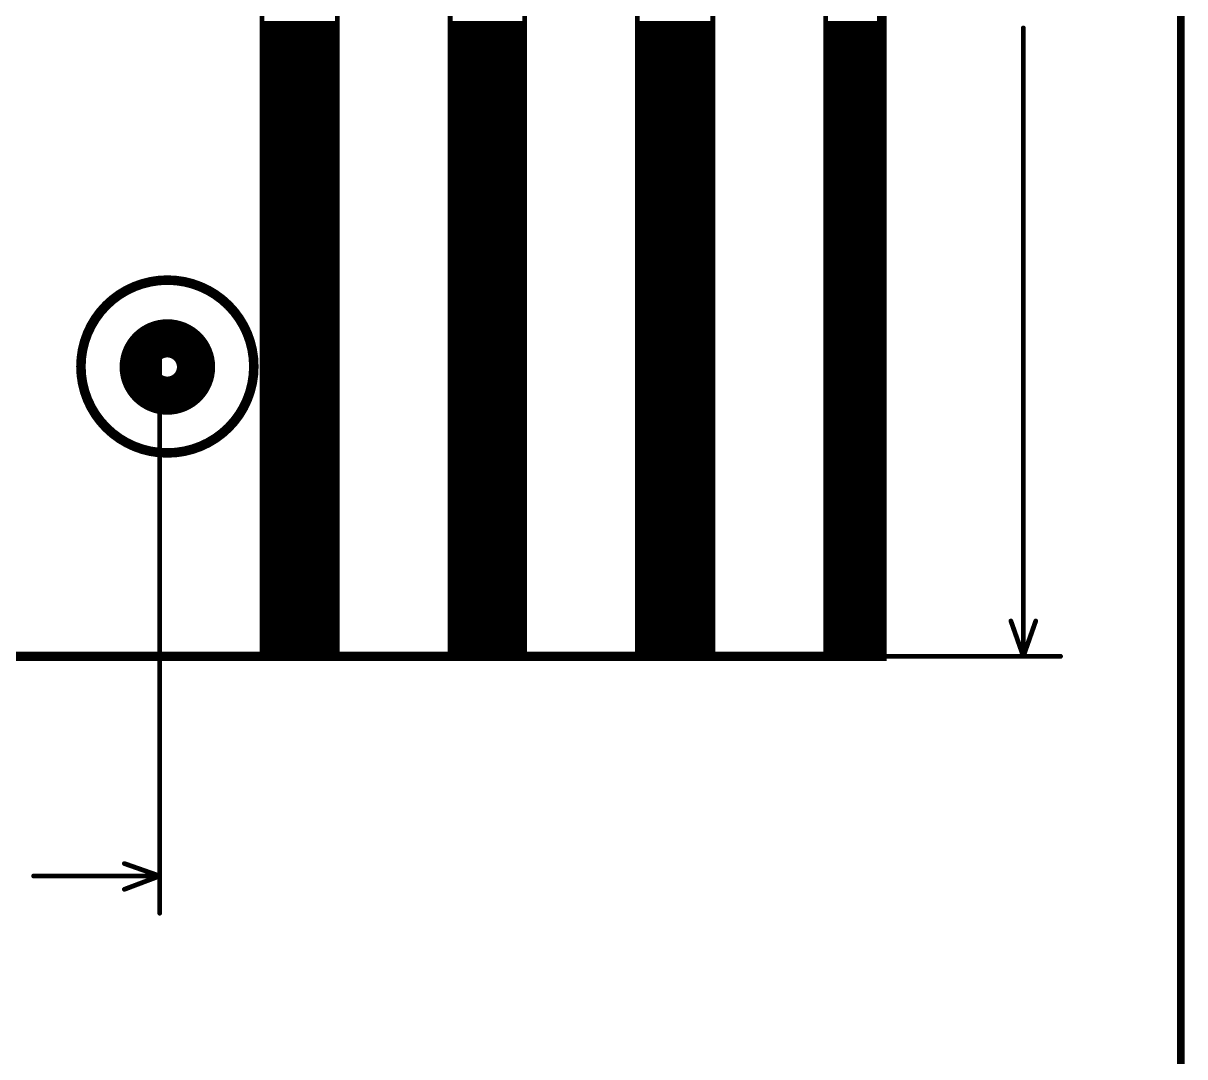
# Model space of a CAD drawing. Extents: x 2.21 to 9.98, y 0.91 to 8.6.
# Drawn here: x 8.764 to 9.98, y 3.506 to 4.588 of the extents above; entities that cross this region are included whole.
import ezdxf

# ---------------------------------------------------------------- set-up
doc = ezdxf.new("R2010")
doc.units = 0
doc.header["$LTSCALE"] = 25
doc.layers.get('0').update_dxf_attribs({"linetype": 'CONTINUOUS'})

# ---------------------------------------------------------------- blocks, each defined once
blk = doc.blocks.new('DISC')
at = {"color": 0, "const_width": 0.5}
blk.add_lwpolyline([(0, 0.25, 1), (0, -0.25, 1)], format="xyb", close=True, dxfattribs=at)

msp = doc.modelspace()

# ---------------------------------------------------------------- linework, layer by layer
at = {"color": 1, "const_width": 0.008}
msp.add_lwpolyline([(2.209, 0.917), (9.976, 0.917), (9.976, 8.596), (2.209, 8.596), (2.209, 0.917)], dxfattribs=at)
at = {"color": 3}
for points, const_width in [([(8.246, 3.925), (8.246, 8.213), (9.663, 8.213), (9.663, 3.925), (8.246, 3.925)], 0.01), ([(9.014, 8.213), (9.093, 8.213), (9.093, 3.925), (9.014, 3.925), (9.014, 8.213)], 0.005), ([(9.211, 8.213), (9.289, 8.213), (9.289, 3.925), (9.211, 3.925), (9.211, 8.213)], 0.005), ([(9.407, 8.213), (9.486, 8.213), (9.486, 3.925), (9.407, 3.925), (9.407, 8.213)], 0.005), ([(9.604, 8.213), (9.663, 8.213), (9.663, 3.925), (9.604, 3.925), (9.604, 8.213)], 0.005), ([(9.014, 4.588), (9.093, 4.588)], 0.005), ([(9.014, 4.583), (9.093, 4.583)], 0.005), ([(9.211, 4.588), (9.289, 4.588)], 0.005), ([(9.211, 4.583), (9.289, 4.583)], 0.005), ([(9.407, 4.588), (9.486, 4.588)], 0.005), ([(9.407, 4.583), (9.486, 4.583)], 0.005), ([(9.604, 4.588), (9.663, 4.588)], 0.005), ([(9.604, 4.583), (9.663, 4.583)], 0.005), ([(9.811, 3.925), (9.811, 4.583)], 0.005), ([(9.014, 4.578), (9.093, 4.578)], 0.005), ([(9.014, 4.573), (9.093, 4.573)], 0.005), ([(9.211, 4.578), (9.289, 4.578)], 0.005), ([(9.211, 4.573), (9.289, 4.573)], 0.005), ([(9.407, 4.578), (9.486, 4.578)], 0.005), ([(9.407, 4.573), (9.486, 4.573)], 0.005), ([(9.604, 4.578), (9.663, 4.578)], 0.005), ([(9.604, 4.573), (9.663, 4.573)], 0.005), ([(9.014, 4.568), (9.093, 4.568)], 0.005), ([(9.014, 4.563), (9.093, 4.563)], 0.005), ([(9.014, 4.558), (9.093, 4.558)], 0.005), ([(9.211, 4.568), (9.289, 4.568)], 0.005), ([(9.211, 4.563), (9.289, 4.563)], 0.005), ([(9.211, 4.558), (9.289, 4.558)], 0.005), ([(9.407, 4.568), (9.486, 4.568)], 0.005), ([(9.407, 4.563), (9.486, 4.563)], 0.005), ([(9.407, 4.558), (9.486, 4.558)], 0.005), ([(9.604, 4.568), (9.663, 4.568)], 0.005), ([(9.604, 4.563), (9.663, 4.563)], 0.005), ([(9.604, 4.558), (9.663, 4.558)], 0.005), ([(9.014, 4.553), (9.093, 4.553)], 0.005), ([(9.014, 4.548), (9.093, 4.548)], 0.005), ([(9.211, 4.553), (9.289, 4.553)], 0.005), ([(9.211, 4.548), (9.289, 4.548)], 0.005), ([(9.407, 4.553), (9.486, 4.553)], 0.005), ([(9.407, 4.548), (9.486, 4.548)], 0.005), ([(9.604, 4.553), (9.663, 4.553)], 0.005), ([(9.604, 4.548), (9.663, 4.548)], 0.005), ([(9.014, 4.543), (9.093, 4.543)], 0.005), ([(9.014, 4.538), (9.093, 4.538)], 0.005), ([(9.014, 4.533), (9.093, 4.533)], 0.005), ([(9.211, 4.543), (9.289, 4.543)], 0.005), ([(9.211, 4.538), (9.289, 4.538)], 0.005), ([(9.211, 4.533), (9.289, 4.533)], 0.005), ([(9.407, 4.543), (9.486, 4.543)], 0.005), ([(9.407, 4.538), (9.486, 4.538)], 0.005), ([(9.407, 4.533), (9.486, 4.533)], 0.005), ([(9.604, 4.543), (9.663, 4.543)], 0.005), ([(9.604, 4.538), (9.663, 4.538)], 0.005), ([(9.604, 4.533), (9.663, 4.533)], 0.005), ([(9.014, 4.528), (9.093, 4.528)], 0.005), ([(9.014, 4.523), (9.093, 4.523)], 0.005), ([(9.211, 4.528), (9.289, 4.528)], 0.005), ([(9.211, 4.523), (9.289, 4.523)], 0.005), ([(9.407, 4.528), (9.486, 4.528)], 0.005), ([(9.407, 4.523), (9.486, 4.523)], 0.005), ([(9.604, 4.528), (9.663, 4.528)], 0.005), ([(9.604, 4.523), (9.663, 4.523)], 0.005), ([(9.014, 4.518), (9.093, 4.518)], 0.005), ([(9.014, 4.513), (9.093, 4.513)], 0.005), ([(9.211, 4.518), (9.289, 4.518)], 0.005), ([(9.211, 4.513), (9.289, 4.513)], 0.005), ([(9.407, 4.518), (9.486, 4.518)], 0.005), ([(9.407, 4.513), (9.486, 4.513)], 0.005), ([(9.604, 4.518), (9.663, 4.518)], 0.005), ([(9.604, 4.513), (9.663, 4.513)], 0.005), ([(9.014, 4.508), (9.093, 4.508)], 0.005), ([(9.014, 4.503), (9.093, 4.503)], 0.005), ([(9.014, 4.498), (9.093, 4.498)], 0.005), ([(9.211, 4.508), (9.289, 4.508)], 0.005), ([(9.211, 4.503), (9.289, 4.503)], 0.005), ([(9.211, 4.498), (9.289, 4.498)], 0.005), ([(9.407, 4.508), (9.486, 4.508)], 0.005), ([(9.407, 4.503), (9.486, 4.503)], 0.005), ([(9.407, 4.498), (9.486, 4.498)], 0.005), ([(9.604, 4.508), (9.663, 4.508)], 0.005), ([(9.604, 4.503), (9.663, 4.503)], 0.005), ([(9.604, 4.498), (9.663, 4.498)], 0.005), ([(9.014, 4.493), (9.093, 4.493)], 0.005), ([(9.014, 4.488), (9.093, 4.488)], 0.005), ([(9.211, 4.493), (9.289, 4.493)], 0.005), ([(9.211, 4.488), (9.289, 4.488)], 0.005), ([(9.407, 4.493), (9.486, 4.493)], 0.005), ([(9.407, 4.488), (9.486, 4.488)], 0.005), ([(9.604, 4.493), (9.663, 4.493)], 0.005), ([(9.604, 4.488), (9.663, 4.488)], 0.005), ([(9.014, 4.483), (9.093, 4.483)], 0.005), ([(9.014, 4.478), (9.093, 4.478)], 0.005), ([(9.014, 4.473), (9.093, 4.473)], 0.005), ([(9.211, 4.483), (9.289, 4.483)], 0.005), ([(9.211, 4.478), (9.289, 4.478)], 0.005), ([(9.211, 4.473), (9.289, 4.473)], 0.005), ([(9.407, 4.483), (9.486, 4.483)], 0.005), ([(9.407, 4.478), (9.486, 4.478)], 0.005), ([(9.407, 4.473), (9.486, 4.473)], 0.005), ([(9.604, 4.483), (9.663, 4.483)], 0.005), ([(9.604, 4.478), (9.663, 4.478)], 0.005), ([(9.604, 4.473), (9.663, 4.473)], 0.005), ([(9.014, 4.468), (9.093, 4.468)], 0.005), ([(9.014, 4.463), (9.093, 4.463)], 0.005), ([(9.211, 4.468), (9.289, 4.468)], 0.005), ([(9.211, 4.463), (9.289, 4.463)], 0.005), ([(9.407, 4.468), (9.486, 4.468)], 0.005), ([(9.407, 4.463), (9.486, 4.463)], 0.005), ([(9.604, 4.468), (9.663, 4.468)], 0.005), ([(9.604, 4.463), (9.663, 4.463)], 0.005), ([(9.014, 4.458), (9.093, 4.458)], 0.005), ([(9.014, 4.453), (9.093, 4.453)], 0.005), ([(9.014, 4.448), (9.093, 4.448)], 0.005), ([(9.211, 4.458), (9.289, 4.458)], 0.005), ([(9.211, 4.453), (9.289, 4.453)], 0.005), ([(9.211, 4.448), (9.289, 4.448)], 0.005), ([(9.407, 4.458), (9.486, 4.458)], 0.005), ([(9.407, 4.453), (9.486, 4.453)], 0.005), ([(9.407, 4.448), (9.486, 4.448)], 0.005), ([(9.604, 4.458), (9.663, 4.458)], 0.005), ([(9.604, 4.453), (9.663, 4.453)], 0.005), ([(9.604, 4.448), (9.663, 4.448)], 0.005), ([(9.014, 4.443), (9.093, 4.443)], 0.005), ([(9.014, 4.438), (9.093, 4.438)], 0.005), ([(9.211, 4.443), (9.289, 4.443)], 0.005), ([(9.211, 4.438), (9.289, 4.438)], 0.005), ([(9.407, 4.443), (9.486, 4.443)], 0.005), ([(9.407, 4.438), (9.486, 4.438)], 0.005), ([(9.604, 4.443), (9.663, 4.443)], 0.005), ([(9.604, 4.438), (9.663, 4.438)], 0.005), ([(9.014, 4.433), (9.093, 4.433)], 0.005), ([(9.014, 4.428), (9.093, 4.428)], 0.005), ([(9.211, 4.433), (9.289, 4.433)], 0.005), ([(9.211, 4.428), (9.289, 4.428)], 0.005), ([(9.407, 4.433), (9.486, 4.433)], 0.005), ([(9.407, 4.428), (9.486, 4.428)], 0.005), ([(9.604, 4.433), (9.663, 4.433)], 0.005), ([(9.604, 4.428), (9.663, 4.428)], 0.005), ([(9.014, 4.423), (9.093, 4.423)], 0.005), ([(9.014, 4.418), (9.093, 4.418)], 0.005), ([(9.014, 4.413), (9.093, 4.413)], 0.005), ([(9.211, 4.423), (9.289, 4.423)], 0.005), ([(9.211, 4.418), (9.289, 4.418)], 0.005), ([(9.211, 4.413), (9.289, 4.413)], 0.005), ([(9.407, 4.423), (9.486, 4.423)], 0.005), ([(9.407, 4.418), (9.486, 4.418)], 0.005), ([(9.407, 4.413), (9.486, 4.413)], 0.005), ([(9.604, 4.423), (9.663, 4.423)], 0.005), ([(9.604, 4.418), (9.663, 4.418)], 0.005), ([(9.604, 4.413), (9.663, 4.413)], 0.005), ([(9.014, 4.408), (9.093, 4.408)], 0.005), ([(9.014, 4.403), (9.093, 4.403)], 0.005), ([(9.211, 4.408), (9.289, 4.408)], 0.005), ([(9.211, 4.403), (9.289, 4.403)], 0.005), ([(9.407, 4.408), (9.486, 4.408)], 0.005), ([(9.407, 4.403), (9.486, 4.403)], 0.005), ([(9.604, 4.408), (9.663, 4.408)], 0.005), ([(9.604, 4.403), (9.663, 4.403)], 0.005), ([(9.014, 4.398), (9.093, 4.398)], 0.005), ([(9.014, 4.393), (9.093, 4.393)], 0.005), ([(9.014, 4.388), (9.093, 4.388)], 0.005), ([(9.211, 4.398), (9.289, 4.398)], 0.005), ([(9.211, 4.393), (9.289, 4.393)], 0.005), ([(9.211, 4.388), (9.289, 4.388)], 0.005), ([(9.407, 4.398), (9.486, 4.398)], 0.005), ([(9.407, 4.393), (9.486, 4.393)], 0.005), ([(9.407, 4.388), (9.486, 4.388)], 0.005), ([(9.604, 4.398), (9.663, 4.398)], 0.005), ([(9.604, 4.393), (9.663, 4.393)], 0.005), ([(9.604, 4.388), (9.663, 4.388)], 0.005), ([(9.014, 4.383), (9.093, 4.383)], 0.005), ([(9.014, 4.378), (9.093, 4.378)], 0.005), ([(9.211, 4.383), (9.289, 4.383)], 0.005), ([(9.211, 4.378), (9.289, 4.378)], 0.005), ([(9.407, 4.383), (9.486, 4.383)], 0.005), ([(9.407, 4.378), (9.486, 4.378)], 0.005), ([(9.604, 4.383), (9.663, 4.383)], 0.005), ([(9.604, 4.378), (9.663, 4.378)], 0.005), ([(9.014, 4.373), (9.093, 4.373)], 0.005), ([(9.014, 4.368), (9.093, 4.368)], 0.005), ([(9.014, 4.363), (9.093, 4.363)], 0.005), ([(9.211, 4.373), (9.289, 4.373)], 0.005), ([(9.211, 4.368), (9.289, 4.368)], 0.005), ([(9.211, 4.363), (9.289, 4.363)], 0.005), ([(9.407, 4.373), (9.486, 4.373)], 0.005), ([(9.407, 4.368), (9.486, 4.368)], 0.005), ([(9.407, 4.363), (9.486, 4.363)], 0.005), ([(9.604, 4.373), (9.663, 4.373)], 0.005), ([(9.604, 4.368), (9.663, 4.368)], 0.005), ([(9.604, 4.363), (9.663, 4.363)], 0.005), ([(9.014, 4.358), (9.093, 4.358)], 0.005), ([(9.014, 4.353), (9.093, 4.353)], 0.005), ([(9.211, 4.358), (9.289, 4.358)], 0.005), ([(9.211, 4.353), (9.289, 4.353)], 0.005), ([(9.407, 4.358), (9.486, 4.358)], 0.005), ([(9.407, 4.353), (9.486, 4.353)], 0.005), ([(9.604, 4.358), (9.663, 4.358)], 0.005), ([(9.604, 4.353), (9.663, 4.353)], 0.005), ([(9.014, 4.348), (9.093, 4.348)], 0.005), ([(9.014, 4.343), (9.093, 4.343)], 0.005), ([(9.211, 4.348), (9.289, 4.348)], 0.005), ([(9.211, 4.343), (9.289, 4.343)], 0.005), ([(9.407, 4.348), (9.486, 4.348)], 0.005), ([(9.407, 4.343), (9.486, 4.343)], 0.005), ([(9.604, 4.348), (9.663, 4.348)], 0.005), ([(9.604, 4.343), (9.663, 4.343)], 0.005), ([(9.014, 4.338), (9.093, 4.338)], 0.005), ([(9.014, 4.333), (9.093, 4.333)], 0.005), ([(9.014, 4.328), (9.093, 4.328)], 0.005), ([(9.211, 4.338), (9.289, 4.338)], 0.005), ([(9.211, 4.333), (9.289, 4.333)], 0.005), ([(9.211, 4.328), (9.289, 4.328)], 0.005), ([(9.407, 4.338), (9.486, 4.338)], 0.005), ([(9.407, 4.333), (9.486, 4.333)], 0.005), ([(9.407, 4.328), (9.486, 4.328)], 0.005), ([(9.604, 4.338), (9.663, 4.338)], 0.005), ([(9.604, 4.333), (9.663, 4.333)], 0.005), ([(9.604, 4.328), (9.663, 4.328)], 0.005), ([(9.014, 4.323), (9.093, 4.323)], 0.005), ([(9.014, 4.318), (9.093, 4.318)], 0.005), ([(9.211, 4.323), (9.289, 4.323)], 0.005), ([(9.211, 4.318), (9.289, 4.318)], 0.005), ([(9.407, 4.323), (9.486, 4.323)], 0.005), ([(9.407, 4.318), (9.486, 4.318)], 0.005), ([(9.604, 4.323), (9.663, 4.323)], 0.005), ([(9.604, 4.318), (9.663, 4.318)], 0.005), ([(9.014, 4.313), (9.093, 4.313)], 0.005), ([(9.014, 4.308), (9.093, 4.308)], 0.005), ([(9.014, 4.303), (9.093, 4.303)], 0.005), ([(9.211, 4.313), (9.289, 4.313)], 0.005), ([(9.211, 4.308), (9.289, 4.308)], 0.005), ([(9.211, 4.303), (9.289, 4.303)], 0.005), ([(9.407, 4.313), (9.486, 4.313)], 0.005), ([(9.407, 4.308), (9.486, 4.308)], 0.005), ([(9.407, 4.303), (9.486, 4.303)], 0.005), ([(9.604, 4.313), (9.663, 4.313)], 0.005), ([(9.604, 4.308), (9.663, 4.308)], 0.005), ([(9.604, 4.303), (9.663, 4.303)], 0.005), ([(9.014, 4.298), (9.093, 4.298)], 0.005), ([(9.014, 4.293), (9.093, 4.293)], 0.005), ([(9.211, 4.298), (9.289, 4.298)], 0.005), ([(9.211, 4.293), (9.289, 4.293)], 0.005), ([(9.407, 4.298), (9.486, 4.298)], 0.005), ([(9.407, 4.293), (9.486, 4.293)], 0.005), ([(9.604, 4.298), (9.663, 4.298)], 0.005), ([(9.604, 4.293), (9.663, 4.293)], 0.005), ([(9.014, 4.288), (9.093, 4.288)], 0.005), ([(9.014, 4.283), (9.093, 4.283)], 0.005), ([(9.014, 4.278), (9.093, 4.278)], 0.005), ([(9.211, 4.288), (9.289, 4.288)], 0.005), ([(9.211, 4.283), (9.289, 4.283)], 0.005), ([(9.211, 4.278), (9.289, 4.278)], 0.005), ([(9.407, 4.288), (9.486, 4.288)], 0.005), ([(9.407, 4.283), (9.486, 4.283)], 0.005), ([(9.407, 4.278), (9.486, 4.278)], 0.005), ([(9.604, 4.288), (9.663, 4.288)], 0.005), ([(9.604, 4.283), (9.663, 4.283)], 0.005), ([(9.604, 4.278), (9.663, 4.278)], 0.005), ([(9.014, 4.273), (9.093, 4.273)], 0.005), ([(9.014, 4.268), (9.093, 4.268)], 0.005), ([(9.211, 4.273), (9.289, 4.273)], 0.005), ([(9.211, 4.268), (9.289, 4.268)], 0.005), ([(9.407, 4.273), (9.486, 4.273)], 0.005), ([(9.407, 4.268), (9.486, 4.268)], 0.005), ([(9.604, 4.273), (9.663, 4.273)], 0.005), ([(9.604, 4.268), (9.663, 4.268)], 0.005), ([(9.014, 4.263), (9.093, 4.263)], 0.005), ([(9.014, 4.258), (9.093, 4.258)], 0.005), ([(9.211, 4.263), (9.289, 4.263)], 0.005), ([(9.211, 4.258), (9.289, 4.258)], 0.005), ([(9.407, 4.263), (9.486, 4.263)], 0.005), ([(9.407, 4.258), (9.486, 4.258)], 0.005), ([(9.604, 4.263), (9.663, 4.263)], 0.005), ([(9.604, 4.258), (9.663, 4.258)], 0.005), ([(9.014, 4.253), (9.093, 4.253)], 0.005), ([(9.014, 4.248), (9.093, 4.248)], 0.005), ([(9.014, 4.243), (9.093, 4.243)], 0.005), ([(9.211, 4.253), (9.289, 4.253)], 0.005), ([(9.211, 4.248), (9.289, 4.248)], 0.005), ([(9.211, 4.243), (9.289, 4.243)], 0.005), ([(9.407, 4.253), (9.486, 4.253)], 0.005), ([(9.407, 4.248), (9.486, 4.248)], 0.005), ([(9.407, 4.243), (9.486, 4.243)], 0.005), ([(9.604, 4.253), (9.663, 4.253)], 0.005), ([(9.604, 4.248), (9.663, 4.248)], 0.005), ([(9.604, 4.243), (9.663, 4.243)], 0.005), ([(8.907, 4.24), (8.907, 3.656)], 0.005), ([(9.014, 4.238), (9.093, 4.238)], 0.005), ([(9.014, 4.233), (9.093, 4.233)], 0.005), ([(9.211, 4.238), (9.289, 4.238)], 0.005), ([(9.211, 4.233), (9.289, 4.233)], 0.005), ([(9.407, 4.238), (9.486, 4.238)], 0.005), ([(9.407, 4.233), (9.486, 4.233)], 0.005), ([(9.604, 4.238), (9.663, 4.238)], 0.005), ([(9.604, 4.233), (9.663, 4.233)], 0.005), ([(9.014, 4.228), (9.093, 4.228)], 0.005), ([(9.014, 4.223), (9.093, 4.223)], 0.005), ([(9.014, 4.218), (9.093, 4.218)], 0.005), ([(9.211, 4.228), (9.289, 4.228)], 0.005), ([(9.211, 4.223), (9.289, 4.223)], 0.005), ([(9.211, 4.218), (9.289, 4.218)], 0.005), ([(9.407, 4.228), (9.486, 4.228)], 0.005), ([(9.407, 4.223), (9.486, 4.223)], 0.005), ([(9.407, 4.218), (9.486, 4.218)], 0.005), ([(9.604, 4.228), (9.663, 4.228)], 0.005), ([(9.604, 4.223), (9.663, 4.223)], 0.005), ([(9.604, 4.218), (9.663, 4.218)], 0.005), ([(9.014, 4.213), (9.093, 4.213)], 0.005), ([(9.014, 4.208), (9.093, 4.208)], 0.005), ([(9.211, 4.213), (9.289, 4.213)], 0.005), ([(9.211, 4.208), (9.289, 4.208)], 0.005), ([(9.407, 4.213), (9.486, 4.213)], 0.005), ([(9.407, 4.208), (9.486, 4.208)], 0.005), ([(9.604, 4.213), (9.663, 4.213)], 0.005), ([(9.604, 4.208), (9.663, 4.208)], 0.005), ([(9.014, 4.203), (9.093, 4.203)], 0.005), ([(9.014, 4.198), (9.093, 4.198)], 0.005), ([(9.014, 4.193), (9.093, 4.193)], 0.005), ([(9.211, 4.203), (9.289, 4.203)], 0.005), ([(9.211, 4.198), (9.289, 4.198)], 0.005), ([(9.211, 4.193), (9.289, 4.193)], 0.005), ([(9.407, 4.203), (9.486, 4.203)], 0.005), ([(9.407, 4.198), (9.486, 4.198)], 0.005), ([(9.407, 4.193), (9.486, 4.193)], 0.005), ([(9.604, 4.203), (9.663, 4.203)], 0.005), ([(9.604, 4.198), (9.663, 4.198)], 0.005), ([(9.604, 4.193), (9.663, 4.193)], 0.005), ([(9.014, 4.188), (9.093, 4.188)], 0.005), ([(9.014, 4.183), (9.093, 4.183)], 0.005), ([(9.211, 4.188), (9.289, 4.188)], 0.005), ([(9.211, 4.183), (9.289, 4.183)], 0.005), ([(9.407, 4.188), (9.486, 4.188)], 0.005), ([(9.407, 4.183), (9.486, 4.183)], 0.005), ([(9.604, 4.188), (9.663, 4.188)], 0.005), ([(9.604, 4.183), (9.663, 4.183)], 0.005), ([(9.014, 4.178), (9.093, 4.178)], 0.005), ([(9.014, 4.173), (9.093, 4.173)], 0.005), ([(9.014, 4.168), (9.093, 4.168)], 0.005), ([(9.211, 4.178), (9.289, 4.178)], 0.005), ([(9.211, 4.173), (9.289, 4.173)], 0.005), ([(9.211, 4.168), (9.289, 4.168)], 0.005), ([(9.407, 4.178), (9.486, 4.178)], 0.005), ([(9.407, 4.173), (9.486, 4.173)], 0.005), ([(9.407, 4.168), (9.486, 4.168)], 0.005), ([(9.604, 4.178), (9.663, 4.178)], 0.005), ([(9.604, 4.173), (9.663, 4.173)], 0.005), ([(9.604, 4.168), (9.663, 4.168)], 0.005), ([(9.014, 4.163), (9.093, 4.163)], 0.005), ([(9.014, 4.158), (9.093, 4.158)], 0.005), ([(9.211, 4.163), (9.289, 4.163)], 0.005), ([(9.211, 4.158), (9.289, 4.158)], 0.005), ([(9.407, 4.163), (9.486, 4.163)], 0.005), ([(9.407, 4.158), (9.486, 4.158)], 0.005), ([(9.604, 4.163), (9.663, 4.163)], 0.005), ([(9.604, 4.158), (9.663, 4.158)], 0.005), ([(9.014, 4.153), (9.093, 4.153)], 0.005), ([(9.014, 4.148), (9.093, 4.148)], 0.005), ([(9.211, 4.153), (9.289, 4.153)], 0.005), ([(9.211, 4.148), (9.289, 4.148)], 0.005), ([(9.407, 4.153), (9.486, 4.153)], 0.005), ([(9.407, 4.148), (9.486, 4.148)], 0.005), ([(9.604, 4.153), (9.663, 4.153)], 0.005), ([(9.604, 4.148), (9.663, 4.148)], 0.005), ([(9.014, 4.143), (9.093, 4.143)], 0.005), ([(9.014, 4.138), (9.093, 4.138)], 0.005), ([(9.014, 4.133), (9.093, 4.133)], 0.005), ([(9.211, 4.143), (9.289, 4.143)], 0.005), ([(9.211, 4.138), (9.289, 4.138)], 0.005), ([(9.211, 4.133), (9.289, 4.133)], 0.005), ([(9.407, 4.143), (9.486, 4.143)], 0.005), ([(9.407, 4.138), (9.486, 4.138)], 0.005), ([(9.407, 4.133), (9.486, 4.133)], 0.005), ([(9.604, 4.143), (9.663, 4.143)], 0.005), ([(9.604, 4.138), (9.663, 4.138)], 0.005), ([(9.604, 4.133), (9.663, 4.133)], 0.005), ([(9.014, 4.128), (9.093, 4.128)], 0.005), ([(9.014, 4.123), (9.093, 4.123)], 0.005), ([(9.211, 4.128), (9.289, 4.128)], 0.005), ([(9.211, 4.123), (9.289, 4.123)], 0.005), ([(9.407, 4.128), (9.486, 4.128)], 0.005), ([(9.407, 4.123), (9.486, 4.123)], 0.005), ([(9.604, 4.128), (9.663, 4.128)], 0.005), ([(9.604, 4.123), (9.663, 4.123)], 0.005), ([(9.014, 4.118), (9.093, 4.118)], 0.005), ([(9.014, 4.113), (9.093, 4.113)], 0.005), ([(9.014, 4.108), (9.093, 4.108)], 0.005), ([(9.211, 4.118), (9.289, 4.118)], 0.005), ([(9.211, 4.113), (9.289, 4.113)], 0.005), ([(9.211, 4.108), (9.289, 4.108)], 0.005), ([(9.407, 4.118), (9.486, 4.118)], 0.005), ([(9.407, 4.113), (9.486, 4.113)], 0.005), ([(9.407, 4.108), (9.486, 4.108)], 0.005), ([(9.604, 4.118), (9.663, 4.118)], 0.005), ([(9.604, 4.113), (9.663, 4.113)], 0.005), ([(9.604, 4.108), (9.663, 4.108)], 0.005), ([(9.014, 4.103), (9.093, 4.103)], 0.005), ([(9.014, 4.098), (9.093, 4.098)], 0.005), ([(9.211, 4.103), (9.289, 4.103)], 0.005), ([(9.211, 4.098), (9.289, 4.098)], 0.005), ([(9.407, 4.103), (9.486, 4.103)], 0.005), ([(9.407, 4.098), (9.486, 4.098)], 0.005), ([(9.604, 4.103), (9.663, 4.103)], 0.005), ([(9.604, 4.098), (9.663, 4.098)], 0.005), ([(9.014, 4.093), (9.093, 4.093)], 0.005), ([(9.014, 4.088), (9.093, 4.088)], 0.005), ([(9.014, 4.083), (9.093, 4.083)], 0.005), ([(9.211, 4.093), (9.289, 4.093)], 0.005), ([(9.211, 4.088), (9.289, 4.088)], 0.005), ([(9.211, 4.083), (9.289, 4.083)], 0.005), ([(9.407, 4.093), (9.486, 4.093)], 0.005), ([(9.407, 4.088), (9.486, 4.088)], 0.005), ([(9.407, 4.083), (9.486, 4.083)], 0.005), ([(9.604, 4.093), (9.663, 4.093)], 0.005), ([(9.604, 4.088), (9.663, 4.088)], 0.005), ([(9.604, 4.083), (9.663, 4.083)], 0.005), ([(9.014, 4.078), (9.093, 4.078)], 0.005), ([(9.014, 4.073), (9.093, 4.073)], 0.005), ([(9.211, 4.078), (9.289, 4.078)], 0.005), ([(9.211, 4.073), (9.289, 4.073)], 0.005), ([(9.407, 4.078), (9.486, 4.078)], 0.005), ([(9.407, 4.073), (9.486, 4.073)], 0.005), ([(9.604, 4.078), (9.663, 4.078)], 0.005), ([(9.604, 4.073), (9.663, 4.073)], 0.005), ([(9.014, 4.068), (9.093, 4.068)], 0.005), ([(9.014, 4.063), (9.093, 4.063)], 0.005), ([(9.211, 4.068), (9.289, 4.068)], 0.005), ([(9.211, 4.063), (9.289, 4.063)], 0.005), ([(9.407, 4.068), (9.486, 4.068)], 0.005), ([(9.407, 4.063), (9.486, 4.063)], 0.005), ([(9.604, 4.068), (9.663, 4.068)], 0.005), ([(9.604, 4.063), (9.663, 4.063)], 0.005), ([(9.014, 4.058), (9.093, 4.058)], 0.005), ([(9.014, 4.053), (9.093, 4.053)], 0.005), ([(9.014, 4.048), (9.093, 4.048)], 0.005), ([(9.211, 4.058), (9.289, 4.058)], 0.005), ([(9.211, 4.053), (9.289, 4.053)], 0.005), ([(9.211, 4.048), (9.289, 4.048)], 0.005), ([(9.407, 4.058), (9.486, 4.058)], 0.005), ([(9.407, 4.053), (9.486, 4.053)], 0.005), ([(9.407, 4.048), (9.486, 4.048)], 0.005), ([(9.604, 4.058), (9.663, 4.058)], 0.005), ([(9.604, 4.053), (9.663, 4.053)], 0.005), ([(9.604, 4.048), (9.663, 4.048)], 0.005), ([(9.014, 4.043), (9.093, 4.043)], 0.005), ([(9.014, 4.038), (9.093, 4.038)], 0.005), ([(9.211, 4.043), (9.289, 4.043)], 0.005), ([(9.211, 4.038), (9.289, 4.038)], 0.005), ([(9.407, 4.043), (9.486, 4.043)], 0.005), ([(9.407, 4.038), (9.486, 4.038)], 0.005), ([(9.604, 4.043), (9.663, 4.043)], 0.005), ([(9.604, 4.038), (9.663, 4.038)], 0.005), ([(9.014, 4.033), (9.093, 4.033)], 0.005), ([(9.014, 4.028), (9.093, 4.028)], 0.005), ([(9.014, 4.023), (9.093, 4.023)], 0.005), ([(9.211, 4.033), (9.289, 4.033)], 0.005), ([(9.211, 4.028), (9.289, 4.028)], 0.005), ([(9.211, 4.023), (9.289, 4.023)], 0.005), ([(9.407, 4.033), (9.486, 4.033)], 0.005), ([(9.407, 4.028), (9.486, 4.028)], 0.005), ([(9.407, 4.023), (9.486, 4.023)], 0.005), ([(9.604, 4.033), (9.663, 4.033)], 0.005), ([(9.604, 4.028), (9.663, 4.028)], 0.005), ([(9.604, 4.023), (9.663, 4.023)], 0.005), ([(9.014, 4.018), (9.093, 4.018)], 0.005), ([(9.014, 4.013), (9.093, 4.013)], 0.005), ([(9.211, 4.018), (9.289, 4.018)], 0.005), ([(9.211, 4.013), (9.289, 4.013)], 0.005), ([(9.407, 4.018), (9.486, 4.018)], 0.005), ([(9.407, 4.013), (9.486, 4.013)], 0.005), ([(9.604, 4.018), (9.663, 4.018)], 0.005), ([(9.604, 4.013), (9.663, 4.013)], 0.005), ([(9.014, 4.008), (9.093, 4.008)], 0.005), ([(9.014, 4.003), (9.093, 4.003)], 0.005), ([(9.014, 3.998), (9.093, 3.998)], 0.005), ([(9.211, 4.008), (9.289, 4.008)], 0.005), ([(9.211, 4.003), (9.289, 4.003)], 0.005), ([(9.211, 3.998), (9.289, 3.998)], 0.005), ([(9.407, 4.008), (9.486, 4.008)], 0.005), ([(9.407, 4.003), (9.486, 4.003)], 0.005), ([(9.407, 3.998), (9.486, 3.998)], 0.005), ([(9.604, 4.008), (9.663, 4.008)], 0.005), ([(9.604, 4.003), (9.663, 4.003)], 0.005), ([(9.604, 3.998), (9.663, 3.998)], 0.005), ([(9.014, 3.993), (9.093, 3.993)], 0.005), ([(9.014, 3.988), (9.093, 3.988)], 0.005), ([(9.211, 3.993), (9.289, 3.993)], 0.005), ([(9.211, 3.988), (9.289, 3.988)], 0.005), ([(9.407, 3.993), (9.486, 3.993)], 0.005), ([(9.407, 3.988), (9.486, 3.988)], 0.005), ([(9.604, 3.993), (9.663, 3.993)], 0.005), ([(9.604, 3.988), (9.663, 3.988)], 0.005), ([(9.014, 3.983), (9.093, 3.983)], 0.005), ([(9.014, 3.978), (9.093, 3.978)], 0.005), ([(9.211, 3.983), (9.289, 3.983)], 0.005), ([(9.211, 3.978), (9.289, 3.978)], 0.005), ([(9.407, 3.983), (9.486, 3.983)], 0.005), ([(9.407, 3.978), (9.486, 3.978)], 0.005), ([(9.604, 3.983), (9.663, 3.983)], 0.005), ([(9.604, 3.978), (9.663, 3.978)], 0.005), ([(9.014, 3.973), (9.093, 3.973)], 0.005), ([(9.014, 3.968), (9.093, 3.968)], 0.005), ([(9.014, 3.963), (9.093, 3.963)], 0.005), ([(9.211, 3.973), (9.289, 3.973)], 0.005), ([(9.211, 3.968), (9.289, 3.968)], 0.005), ([(9.211, 3.963), (9.289, 3.963)], 0.005), ([(9.407, 3.973), (9.486, 3.973)], 0.005), ([(9.407, 3.968), (9.486, 3.968)], 0.005), ([(9.407, 3.963), (9.486, 3.963)], 0.005), ([(9.604, 3.973), (9.663, 3.973)], 0.005), ([(9.604, 3.968), (9.663, 3.968)], 0.005), ([(9.604, 3.963), (9.663, 3.963)], 0.005), ([(9.811, 3.925), (9.798, 3.962)], 0.005), ([(9.811, 3.925), (9.824, 3.962)], 0.005), ([(9.014, 3.958), (9.093, 3.958)], 0.005), ([(9.014, 3.953), (9.093, 3.953)], 0.005), ([(9.211, 3.958), (9.289, 3.958)], 0.005), ([(9.211, 3.953), (9.289, 3.953)], 0.005), ([(9.407, 3.958), (9.486, 3.958)], 0.005), ([(9.407, 3.953), (9.486, 3.953)], 0.005), ([(9.604, 3.958), (9.663, 3.958)], 0.005), ([(9.604, 3.953), (9.663, 3.953)], 0.005), ([(9.014, 3.948), (9.093, 3.948)], 0.005), ([(9.014, 3.943), (9.093, 3.943)], 0.005), ([(9.014, 3.938), (9.093, 3.938)], 0.005), ([(9.211, 3.948), (9.289, 3.948)], 0.005), ([(9.211, 3.943), (9.289, 3.943)], 0.005), ([(9.211, 3.938), (9.289, 3.938)], 0.005), ([(9.407, 3.948), (9.486, 3.948)], 0.005), ([(9.407, 3.943), (9.486, 3.943)], 0.005), ([(9.407, 3.938), (9.486, 3.938)], 0.005), ([(9.604, 3.948), (9.663, 3.948)], 0.005), ([(9.604, 3.943), (9.663, 3.943)], 0.005), ([(9.604, 3.938), (9.663, 3.938)], 0.005), ([(8.896, 3.925), (9.85, 3.925)], 0.005), ([(9.014, 3.933), (9.093, 3.933)], 0.005), ([(9.014, 3.928), (9.093, 3.928)], 0.005), ([(9.211, 3.933), (9.289, 3.933)], 0.005), ([(9.211, 3.928), (9.289, 3.928)], 0.005), ([(9.407, 3.933), (9.486, 3.933)], 0.005), ([(9.407, 3.928), (9.486, 3.928)], 0.005), ([(9.604, 3.933), (9.663, 3.933)], 0.005), ([(9.604, 3.928), (9.663, 3.928)], 0.005), ([(8.907, 3.695), (8.87, 3.708)], 0.005), ([(8.775, 3.695), (8.907, 3.695)], 0.005), ([(8.907, 3.695), (8.87, 3.681)], 0.005)]:
    msp.add_lwpolyline(points, dxfattribs=dict(at, const_width=const_width))
at = {"color": 3, "const_width": 0.01}
msp.add_lwpolyline([(8.915, 4.138, -1), (8.915, 4.319, -1), (8.915, 4.138)], format="xyb", dxfattribs=at)
at = {"color": 2, "const_width": 0.04}
msp.add_lwpolyline([(8.915, 4.198, -1), (8.915, 4.258, -1), (8.915, 4.198)], format="xyb", dxfattribs=at)

# ---------------------------------------------------------------- block references
at = {"color": 3, "xscale": 0.005, "yscale": 0.005}
for p in [(9.811, 4.583), (8.907, 4.24), (9.798, 3.962), (9.824, 3.962), (8.896, 3.925), (9.811, 3.925), (9.811, 3.925), (9.811, 3.925), (9.85, 3.925), (8.87, 3.708), (8.775, 3.695), (8.907, 3.695), (8.907, 3.695), (8.907, 3.695), (8.87, 3.681), (8.907, 3.656)]:
    msp.add_blockref('DISC', p, dxfattribs=at)

doc.saveas('drawing.dxf')
